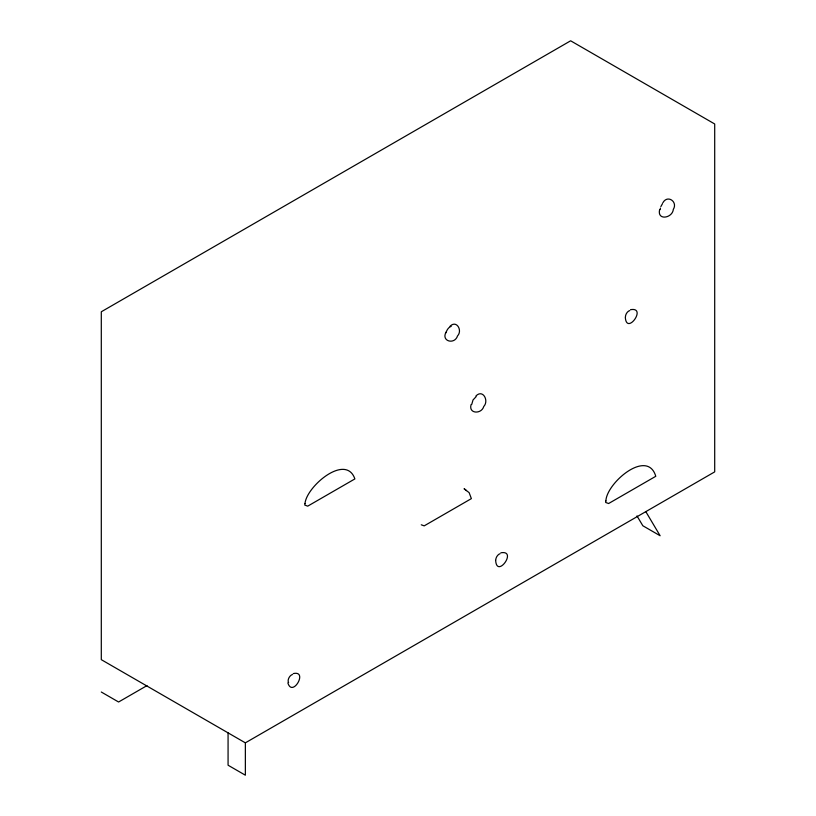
<?xml version="1.0" encoding="UTF-8"?>
<svg xmlns="http://www.w3.org/2000/svg" width="816" height="816" viewBox="0 0 816 816"><rect width="100%" height="100%" fill="white"/><g stroke="black" fill="none" stroke-linecap="round" stroke-linejoin="round"><path stroke-width="1.22" d="M471.097 404.542C468.231 414.069 481.634 414.344 483.755 406.48C489.161 400.901 483.011 388.804 475.952 395.933M471.73 404.43L473.015 399.983L476.126 396.658M659.624 209.661C656.931 220.942 672.496 218.188 673.322 209.386C678.086 201.715 667.386 194.32 662.827 202.837M660.256 209.559L660.409 208.111M495.659 560.378C496.76 579.095 517.915 549.719 500.83 552.809M625.321 317.251C626.423 335.978 647.578 306.602 630.493 309.692M446.077 332.071C440.854 341.435 454.706 344.944 457.521 335.927C462.764 330.582 456.542 319.546 450.044 326.267M660.848 206.601L662.449 203.755M146.972 685.613L118.585 702.005L101.296 692.019M245.361 742.846L714.704 471.872L714.704 123.981L570.639 40.8L101.296 311.773L101.296 659.665L245.361 742.846L245.361 775.2L228.072 765.214L228.072 732.86M293.219 673.618C308.621 669.956 292.393 698.068 287.864 682.89M421.27 524.8L424.198 525.861L471.373 498.627L469.139 492.66L464.09 488.713L466.446 490.62M645.823 511.642L660.124 535.745L642.835 525.759L636.98 515.906M625.423 316.894A4.835 2.795 -60 0 1 629.728 310.59M446.087 332.724A5.906 3.407 -60 0 1 451.197 326.369M288.609 682.533A4.835 2.795 -60 0 1 288.854 678.014A4.835 2.795 -60 0 1 292.454 674.526M495.761 560.011A4.835 2.795 -60 0 1 500.065 553.717M605.89 500.902L605.676 502.462L608.614 503.523L655.778 476.289C647.425 448.076 606.594 482.939 605.89 500.902M304.99 503.615L304.776 505.073L307.703 506.155L354.878 478.921C345.902 452.86 306.388 486.509 304.99 503.615"/></g></svg>
